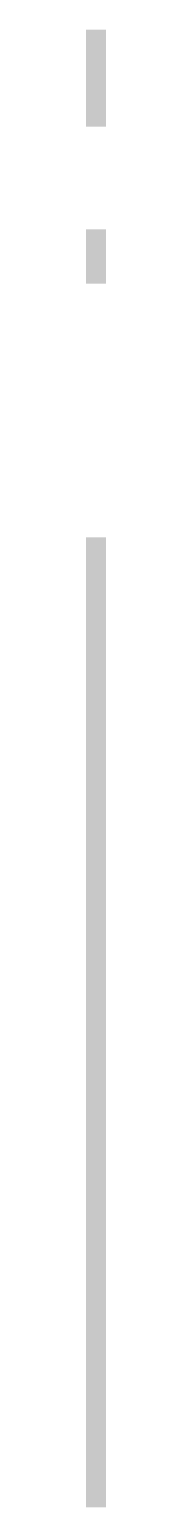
# Model space of a CAD drawing. Header units: millimetres. Extents: x -187347 to 135007, y -6415 to 292048.
# Drawn here: x 75572 to 75771, y 183228 to 197779 of the extents above; entities that cross this region are included whole.
import ezdxf

# ---------------------------------------------------------------- set-up
doc = ezdxf.new("R2010")
doc.units = ezdxf.units.MM
doc.header["$LTSCALE"] = 100
doc.layers.add('A-WALL-PATT', color=7, linetype='Continuous', lineweight=5)

msp = doc.modelspace()

# ---------------------------------------------------------------- hatches: boundary and pattern name
at = {"layer": 'A-WALL-PATT'}
h = msp.add_hatch(dxfattribs=at)
h.set_pattern_fill('FP_20', color=256, angle=67.38013, style=0, pattern_type=2)
h.set_pattern_definition([(337.38013, (75610.657, 190495.554), (100.32954, -0.0003), [26.086, -1278.204]), (337.38013, (75610.657, 190395.224), (100.32954, -0.0003), [26.086, -1278.204]), (337.38013, (75610.657, 190294.894), (100.32954, -0.0003), [26.086, -1278.204]), (337.38013, (75610.657, 190194.564), (100.32954, -0.0003), [26.086, -1278.204]), (337.38013, (75610.657, 190094.234), (100.32954, -0.0003), [26.086, -1278.204]), (22.24913, (75610.657, 190411.277), (100.3298, 0.00036), [23.848, -2360.969]), (22.24913, (75610.657, 190310.946), (100.3298, 0.00036), [23.848, -2360.969]), (22.24913, (75610.656, 190210.617), (100.3298, 0.00036), [23.848, -2360.969]), (22.24913, (75610.657, 190110.287), (100.3298, 0.00036), [23.848, -2360.969]), (22.24913, (75610.657, 190009.957), (100.3298, 0.00036), [23.848, -2360.969]), (22.24913, (75610.657, 189909.627), (100.3298, 0.00036), [23.848, -2360.969]), (22.24913, (75610.657, 189809.297), (100.3298, 0.00036), [23.848, -2360.969]), (22.24913, (75610.657, 189708.967), (100.3298, 0.00036), [23.848, -2360.969]), (22.24913, (75610.657, 189608.637), (100.3298, 0.00036), [23.848, -2360.969]), (157.75113, (75632.73, 190436.36), (100.3298, 0.0001), [23.848, -2360.969]), (157.75113, (75632.73, 190336.03), (100.3298, 0.0001), [23.848, -2360.969]), (157.75113, (75632.73, 190235.7), (100.3298, 0.0001), [23.848, -2360.969]), (157.75113, (75632.73, 190135.37), (100.3298, 0.0001), [23.848, -2360.969]), (157.75113, (75632.73, 190035.04), (100.3298, 0.0001), [23.848, -2360.969]), (157.75113, (75632.73, 189934.71), (100.3298, 0.0001), [23.848, -2360.969]), (157.75113, (75632.73, 189834.38), (100.3298, 0.0001), [23.848, -2360.969]), (157.75113, (75632.73, 189734.05), (100.3298, 0.0001), [23.848, -2360.969]), (157.75113, (75632.73, 189633.72), (100.3298, 0.0001), [23.848, -2360.969]), (202.62013, (75634.736, 190471.475), (100.32954, 0.00078), [26.086, -1278.204]), (202.62013, (75634.736, 190371.145), (100.32954, 0.00078), [26.086, -1278.204]), (202.62013, (75634.736, 190270.815), (100.32954, 0.00078), [26.086, -1278.204]), (202.62013, (75634.736, 190170.484), (100.32954, 0.00078), [26.086, -1278.204]), (202.62013, (75634.736, 190070.155), (100.32954, 0.00078), [26.086, -1278.204]), (351.87013, (75593.601, 190500.571), (100.33039, 0.000556), [7.094, -702.346]), (338.19813, (75600.624, 190499.568), (100.33008, -0.00043), [10.806, -529.488]), (338.19813, (75600.624, 190399.237), (100.33008, -0.00043), [10.806, -529.488]), (201.80113, (75610.657, 190461.442), (100.33008, -0.00085), [10.806, -529.488]), (201.80113, (75610.657, 190361.112), (100.33008, -0.00085), [10.806, -529.488]), (188.13013, (75600.624, 190457.429), (100.33039, -8.5e-05), [7.094, -702.346]), (188.13013, (75593.601, 190500.571), (100.33039, -8.5e-05), [7.094, -702.346]), (206.5651, (75586.58, 190499.567), (100.33013, 0.00015), [6.73, -217.614]), (225.0001, (75580.56, 190496.56), (100.33, 0.00024), [7.094, -134.794]), (236.3101, (75575.54, 190491.54), (100.3303, 8e-05), [3.617, -358.128]), (236.3101, (75575.54, 190391.21), (100.3303, 8e-05), [3.617, -358.128]), (236.3101, (75575.54, 190290.88), (100.3303, 8e-05), [3.617, -358.128]), (251.5651, (75573.535, 190488.53), (100.3296, 0.0001), [3.173, -314.099]), (251.5651, (75573.53, 190388.2), (100.3296, 0.0001), [3.173, -314.099]), (251.5651, (75573.535, 190287.87), (100.3296, 0.0001), [3.173, -314.099]), (251.5651, (75572.53, 190485.52), (100.3296, 0.0001), [3.173, -314.099]), (251.5651, (75572.53, 190385.19), (100.3296, 0.0001), [3.173, -314.099]), (251.5651, (75572.53, 190284.86), (100.3296, 0.0001), [3.173, -314.099]), (270.0001, (75571.53, 190482.51), (100.33, 0.0002), [8.026, -92.304]), (288.4351, (75571.53, 190474.48), (100.3296, 0.0003), [3.173, -314.099]), (288.4351, (75571.53, 190374.155), (100.3296, 0.0003), [3.173, -314.099]), (288.4351, (75571.53, 190273.82), (100.3296, 0.0003), [3.173, -314.099]), (288.4351, (75572.53, 190471.475), (100.3296, 0.0003), [3.173, -314.099]), (288.4351, (75572.53, 190371.14), (100.3296, 0.0003), [3.173, -314.099]), (288.4351, (75572.53, 190270.815), (100.3296, 0.0003), [3.173, -314.099]), (303.6901, (75573.534, 190468.465), (100.3303, 0.0004), [3.617, -358.128]), (303.6901, (75573.535, 190368.135), (100.3303, 0.0004), [3.617, -358.128]), (303.6901, (75573.534, 190267.805), (100.3303, 0.0004), [3.617, -358.128]), (315.0001, (75575.54, 190465.455), (100.33, 0.00024), [7.094, -134.794]), (333.4351, (75580.557, 190460.44), (100.33013, 0.00033), [6.73, -217.614]), (351.87013, (75586.578, 190457.428), (100.33039, 0.000556), [7.094, -702.346]), (351.87013, (75593.601, 190450.406), (100.33039, 0.000556), [7.094, -702.346]), (338.19813, (75600.624, 190449.403), (100.33008, -0.00043), [10.806, -529.488]), (338.19813, (75600.624, 190349.072), (100.33008, -0.00043), [10.806, -529.488]), (201.80113, (75610.657, 190411.277), (100.33008, -0.00085), [10.806, -529.488]), (201.80113, (75610.657, 190310.946), (100.33008, -0.00085), [10.806, -529.488]), (188.13013, (75600.624, 190407.263), (100.33039, -8.5e-05), [7.094, -702.346]), (188.13013, (75593.601, 190450.406), (100.33039, -8.5e-05), [7.094, -702.346]), (206.5651, (75586.578, 190449.4), (100.33013, 0.00015), [6.73, -217.614]), (225.0001, (75580.56, 190446.39), (100.33, 0.00024), [7.094, -134.794]), (236.3101, (75575.54, 190441.38), (100.3303, 8e-05), [3.617, -358.128]), (236.3101, (75575.54, 190341.046), (100.3303, 8e-05), [3.617, -358.128]), (236.3101, (75575.54, 190240.716), (100.3303, 8e-05), [3.617, -358.128]), (251.5651, (75573.53, 190438.37), (100.3296, 0.0001), [3.173, -314.099]), (251.5651, (75573.53, 190338.04), (100.3296, 0.0001), [3.173, -314.099]), (251.5651, (75573.535, 190237.71), (100.3296, 0.0001), [3.173, -314.099]), (251.5651, (75572.53, 190435.36), (100.3296, 0.0001), [3.173, -314.099]), (251.5651, (75572.53, 190335.03), (100.3296, 0.0001), [3.173, -314.099]), (251.5651, (75572.53, 190234.7), (100.3296, 0.0001), [3.173, -314.099]), (270.0001, (75571.53, 190432.35), (100.33, 0.0002), [8.026, -92.304]), (288.4351, (75571.53, 190424.32), (100.3296, 0.0003), [3.173, -314.099]), (288.4351, (75571.53, 190323.99), (100.3296, 0.0003), [3.173, -314.099]), (288.4351, (75571.53, 190223.66), (100.3296, 0.0003), [3.173, -314.099]), (288.4351, (75572.53, 190421.31), (100.3296, 0.0003), [3.173, -314.099]), (288.4351, (75572.53, 190320.98), (100.3296, 0.0003), [3.173, -314.099]), (288.4351, (75572.53, 190220.65), (100.3296, 0.0003), [3.173, -314.099]), (303.6901, (75573.535, 190418.3), (100.3303, 0.0004), [3.617, -358.128]), (303.6901, (75573.535, 190317.97), (100.3303, 0.0004), [3.617, -358.128]), (303.6901, (75573.535, 190217.64), (100.3303, 0.0004), [3.617, -358.128]), (315.0001, (75575.54, 190415.29), (100.33, 0.00024), [7.094, -134.794]), (333.4351, (75580.56, 190410.273), (100.33013, 0.00033), [6.73, -217.614]), (351.87013, (75586.578, 190407.264), (100.33039, 0.000556), [7.094, -702.346]), (351.87013, (75649.786, 190475.488), (100.33039, 0.000556), [7.094, -702.346]), (333.4351, (75656.81, 190474.485), (100.33013, 0.00033), [6.73, -217.614]), (315.0001, (75662.83, 190471.475), (100.33, 0.00024), [7.094, -134.794]), (303.6901, (75667.845, 190466.46), (100.3303, 0.0004), [3.617, -358.128]), (303.6901, (75667.845, 190366.13), (100.3303, 0.0004), [3.617, -358.128]), (303.6901, (75667.845, 190265.8), (100.3303, 0.0004), [3.617, -358.128]), (288.4351, (75669.85, 190463.45), (100.3296, 0.0003), [3.173, -314.099]), (288.4351, (75669.85, 190363.12), (100.3296, 0.0003), [3.173, -314.099]), (288.4351, (75669.85, 190262.79), (100.3296, 0.0003), [3.173, -314.099]), (288.4351, (75670.85, 190460.44), (100.3296, 0.0003), [3.173, -314.099]), (288.4351, (75670.855, 190360.11), (100.3296, 0.0003), [3.173, -314.099]), (288.4351, (75670.85, 190259.78), (100.3296, 0.0003), [3.173, -314.099]), (270.0001, (75671.86, 190457.43), (100.33, 0.0002), [8.026, -92.304]), (251.5651, (75671.86, 190449.4), (100.3296, 0.0001), [3.173, -314.099]), (251.5651, (75671.86, 190349.07), (100.3296, 0.0001), [3.173, -314.099]), (251.5651, (75671.86, 190248.74), (100.3296, 0.0001), [3.173, -314.099]), (251.5651, (75670.855, 190446.39), (100.3296, 0.0001), [3.173, -314.099]), (251.5651, (75670.85, 190346.06), (100.3296, 0.0001), [3.173, -314.099]), (251.5651, (75670.86, 190245.73), (100.3296, 0.0001), [3.173, -314.099]), (236.3101, (75669.85, 190443.38), (100.3303, 8e-05), [3.617, -358.128]), (236.3101, (75669.85, 190343.05), (100.3303, 8e-05), [3.617, -358.128]), (236.3101, (75669.85, 190242.72), (100.3303, 8e-05), [3.617, -358.128]), (225.0001, (75667.845, 190440.37), (100.33, 0.00024), [7.094, -134.794]), (206.5651, (75662.83, 190435.356), (100.33013, 0.00015), [6.73, -217.614]), (188.13013, (75656.809, 190432.346), (100.33039, -8.5e-05), [7.094, -702.346]), (188.13013, (75649.786, 190475.488), (100.33039, -8.5e-05), [7.094, -702.346]), (200.55613, (75642.763, 190474.485), (100.33001, 0.00039), [8.572, -848.648]), (200.55613, (75642.763, 190374.155), (100.33001, 0.00039), [8.572, -848.648]), (200.55613, (75642.763, 190273.824), (100.33001, 0.00039), [8.572, -848.648]), (338.19813, (75632.73, 190436.36), (100.33008, -0.00043), [10.806, -529.488]), (338.19813, (75632.73, 190336.03), (100.33008, -0.00043), [10.806, -529.488]), (351.87013, (75642.763, 190432.346), (100.33039, 0.000556), [7.094, -702.346]), (270.0001, (75671.86, 190503.58), (100.33, 0.0002), [4.013, -96.317]), (251.5651, (75671.86, 190499.57), (100.3296, 0.0001), [3.173, -314.099]), (251.5651, (75671.86, 190399.24), (100.3296, 0.0001), [3.173, -314.099]), (251.5651, (75671.86, 190298.91), (100.3296, 0.0001), [3.173, -314.099]), (251.5651, (75670.855, 190496.56), (100.3296, 0.0001), [3.173, -314.099]), (251.5651, (75670.855, 190396.23), (100.3296, 0.0001), [3.173, -314.099]), (251.5651, (75670.86, 190295.9), (100.3296, 0.0001), [3.173, -314.099]), (236.3101, (75669.85, 190493.55), (100.3303, 8e-05), [3.617, -358.128]), (236.3101, (75669.85, 190393.22), (100.3303, 8e-05), [3.617, -358.128]), (236.3101, (75669.85, 190292.89), (100.3303, 8e-05), [3.617, -358.128]), (225.0001, (75667.845, 190490.54), (100.33, 0.00024), [7.094, -134.794]), (206.5651, (75662.83, 190485.52), (100.33013, 0.00015), [6.73, -217.614]), (188.13013, (75656.808, 190482.511), (100.33039, -8.5e-05), [7.094, -702.346]), (339.44413, (75634.736, 190485.52), (100.33001, 8e-05), [8.572, -848.648]), (339.44413, (75634.736, 190385.19), (100.33001, 8e-05), [8.572, -848.648]), (339.44413, (75634.736, 190284.86), (100.33001, 8e-05), [8.572, -848.648]), (351.87013, (75642.763, 190482.511), (100.33039, 0.000556), [7.094, -702.346]), (351.87013, (75649.786, 190425.323), (100.33039, 0.000556), [7.094, -702.346]), (333.4351, (75656.81, 190424.32), (100.33013, 0.00033), [6.73, -217.614]), (315.0001, (75662.83, 190421.31), (100.33, 0.00024), [7.094, -134.794]), (303.6901, (75667.845, 190416.29), (100.3303, 0.0004), [3.617, -358.128]), (303.6901, (75667.845, 190315.96), (100.3303, 0.0004), [3.617, -358.128]), (303.6901, (75667.845, 190215.63), (100.3303, 0.0004), [3.617, -358.128]), (288.4351, (75669.85, 190413.28), (100.3296, 0.0003), [3.173, -314.099]), (288.4351, (75669.85, 190312.95), (100.3296, 0.0003), [3.173, -314.099]), (288.4351, (75669.85, 190212.62), (100.3296, 0.0003), [3.173, -314.099]), (288.4351, (75670.86, 190410.27), (100.3296, 0.0003), [3.173, -314.099]), (288.4351, (75670.85, 190309.94), (100.3296, 0.0003), [3.173, -314.099]), (288.4351, (75670.855, 190209.61), (100.3296, 0.0003), [3.173, -314.099]), (270.0001, (75671.86, 190407.26), (100.33, 0.0002), [4.013, -96.317]), (188.13013, (75649.786, 190425.323), (100.33039, -8.5e-05), [7.094, -702.346]), (201.80113, (75642.763, 190424.32), (100.33008, -0.00085), [10.806, -529.488]), (201.80113, (75642.762, 190323.99), (100.33008, -0.00085), [10.806, -529.488])])
h.paths.add_polyline_path([(75770.7, 183227.8), (75770.7, 192778.6), (75572.3, 192778.6), (75572.3, 183227.8), (75609, 183227.8)])
h.paths.add_polyline_path([(75572.3, 195278.6), (75770.7, 195278.6), (75770.7, 195812.6), (75572.3, 195812.6)])
h.paths.add_polyline_path([(75770.7, 196822.6), (75770.7, 197779.4), (75572.3, 197779.4), (75572.3, 196822.6), (75609, 196822.6)])

doc.saveas('drawing.dxf')
